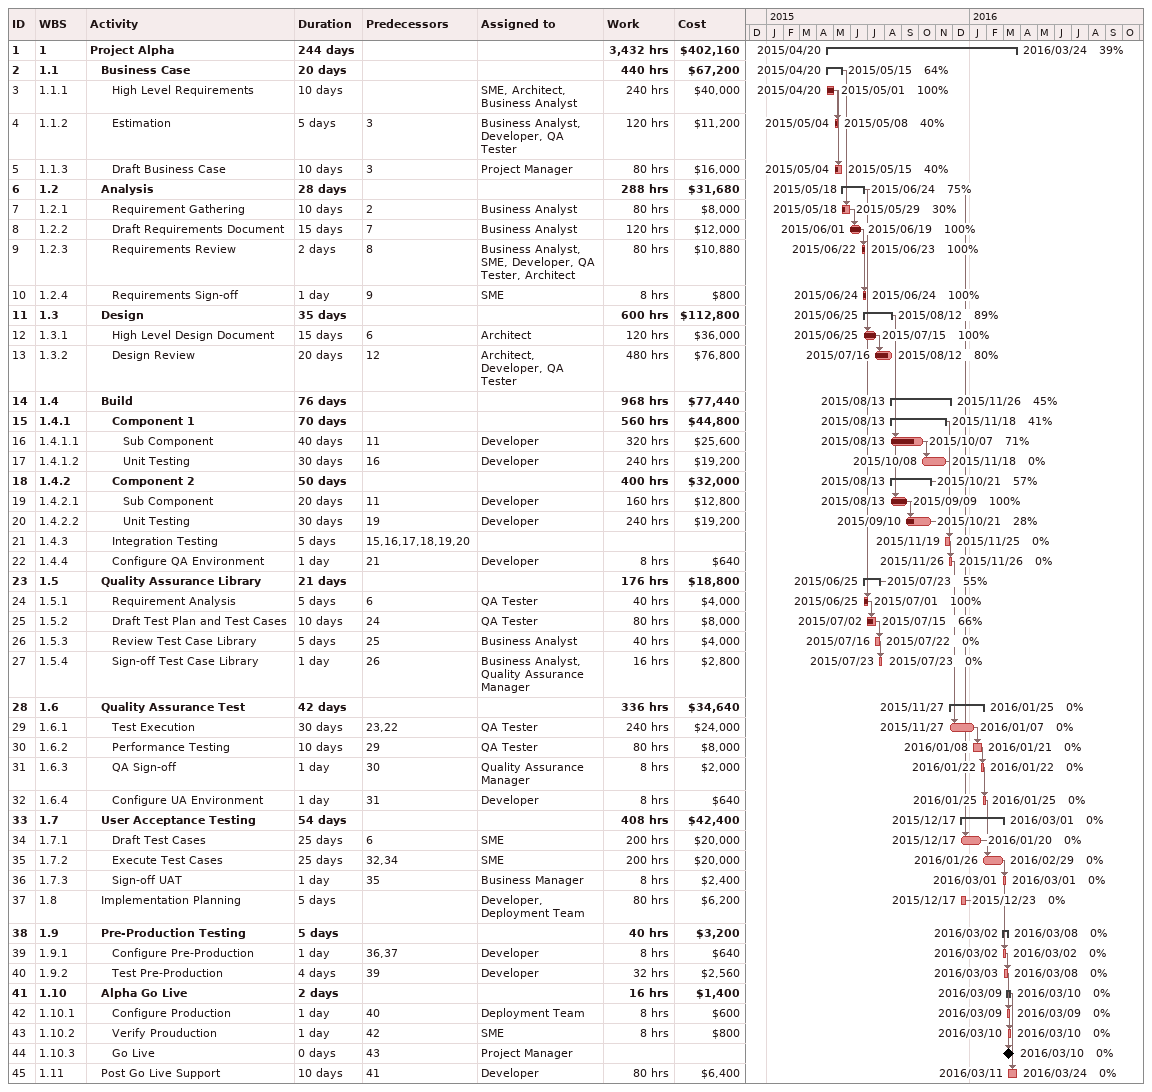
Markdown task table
| ID | WBS | Task | Duration | Start | Finish | Predecessors | Resources | % complete | Work (h) | Cost ($) |
|---|---|---|---|---|---|---|---|---|---|---|
| 1 | 1 | **Project Alpha** | 244d | 2015-04-20 | 2016-03-24 |  |  | 39 | 3432 | 402160 |
| 2 | 1.1 | **Business Case** | 20d | 2015-04-20 | 2015-05-15 |  |  | 64 | 440 | 67200 |
| 3 | 1.1.1 | High Level Requirements | 10d | 2015-04-20 | 2015-05-01 |  | SME, Architect, Business Analyst | 100 | 240 | 40000 |
| 4 | 1.1.2 | Estimation | 5d | 2015-05-04 | 2015-05-08 | 3 | Business Analyst, Developer, QA Tester | 40 | 120 | 11200 |
| 5 | 1.1.3 | Draft Business Case | 10d | 2015-05-04 | 2015-05-15 | 3 | Project Manager | 40 | 80 | 16000 |
| 6 | 1.2 | **Analysis** | 28d | 2015-05-18 | 2015-06-24 |  |  | 75 | 288 | 31680 |
| 7 | 1.2.1 | Requirement Gathering | 10d | 2015-05-18 | 2015-05-29 | 2 | Business Analyst | 30 | 80 | 8000 |
| 8 | 1.2.2 | Draft Requirements Document | 15d | 2015-06-01 | 2015-06-19 | 7 | Business Analyst | 100 | 120 | 12000 |
| 9 | 1.2.3 | Requirements Review | 2d | 2015-06-22 | 2015-06-23 | 8 | Business Analyst, SME, Developer, QA Tester, Architect | 100 | 80 | 10880 |
| 10 | 1.2.4 | Requirements Sign-off | 1d | 2015-06-24 | 2015-06-24 | 9 | SME | 100 | 8 | 800 |
| 11 | 1.3 | **Design** | 35d | 2015-06-25 | 2015-08-12 |  |  | 89 | 600 | 112800 |
| 12 | 1.3.1 | High Level Design Document | 15d | 2015-06-25 | 2015-07-15 | 6 | Architect | 100 | 120 | 36000 |
| 13 | 1.3.2 | Design Review | 20d | 2015-07-16 | 2015-08-12 | 12 | Architect, Developer, QA Tester | 80 | 480 | 76800 |
| 14 | 1.4 | **Build** | 76d | 2015-08-13 | 2015-11-26 |  |  | 45 | 968 | 77440 |
| 15 | 1.4.1 | **Component 1** | 70d | 2015-08-13 | 2015-11-18 |  |  | 41 | 560 | 44800 |
| 16 | 1.4.1.1 | Sub Component | 40d | 2015-08-13 | 2015-10-07 | 11 | Developer | 71 | 320 | 25600 |
| 17 | 1.4.1.2 | Unit Testing | 30d | 2015-10-08 | 2015-11-18 | 16 | Developer | 0 | 240 | 19200 |
| 18 | 1.4.2 | **Component 2** | 50d | 2015-08-13 | 2015-10-21 |  |  | 57 | 400 | 32000 |
| 19 | 1.4.2.1 | Sub Component | 20d | 2015-08-13 | 2015-09-09 | 11 | Developer | 100 | 160 | 12800 |
| 20 | 1.4.2.2 | Unit Testing | 30d | 2015-09-10 | 2015-10-21 | 19 | Developer | 28 | 240 | 19200 |
| 21 | 1.4.3 | Integration Testing | 5d | 2015-11-19 | 2015-11-25 | 15, 16, 17, 18, 19, 20 |  | 0 |  |  |
| 22 | 1.4.4 | Configure QA Environment | 1d | 2015-11-26 | 2015-11-26 | 21 | Developer | 0 | 8 | 640 |
| 23 | 1.5 | **Quality Assurance Library** | 21d | 2015-06-25 | 2015-07-23 |  |  | 55 | 176 | 18800 |
| 24 | 1.5.1 | Requirement Analysis | 5d | 2015-06-25 | 2015-07-01 | 6 | QA Tester | 100 | 40 | 4000 |
| 25 | 1.5.2 | Draft Test Plan and Test Cases | 10d | 2015-07-02 | 2015-07-15 | 24 | QA Tester | 66 | 80 | 8000 |
| 26 | 1.5.3 | Review Test Case Library | 5d | 2015-07-16 | 2015-07-22 | 25 | Business Analyst | 0 | 40 | 4000 |
| 27 | 1.5.4 | Sign-off Test Case Library | 1d | 2015-07-23 | 2015-07-23 | 26 | Business Analyst, Quality Assurance Manager | 0 | 16 | 2800 |
| 28 | 1.6 | **Quality Assurance Test** | 42d | 2015-11-27 | 2016-01-25 |  |  | 0 | 336 | 34640 |
| 29 | 1.6.1 | Test Execution | 30d | 2015-11-27 | 2016-01-07 | 23, 22 | QA Tester | 0 | 240 | 24000 |
| 30 | 1.6.2 | Performance Testing | 10d | 2016-01-08 | 2016-01-21 | 29 | QA Tester | 0 | 80 | 8000 |
| 31 | 1.6.3 | QA Sign-off | 1d | 2016-01-22 | 2016-01-22 | 30 | Quality Assurance Manager | 0 | 8 | 2000 |
| 32 | 1.6.4 | Configure UA Environment | 1d | 2016-01-25 | 2016-01-25 | 31 | Developer | 0 | 8 | 640 |
| 33 | 1.7 | **User Acceptance Testing** | 54d | 2015-12-17 | 2016-03-01 |  |  | 0 | 408 | 42400 |
| 34 | 1.7.1 | Draft Test Cases | 25d | 2015-12-17 | 2016-01-20 | 6 | SME | 0 | 200 | 20000 |
| 35 | 1.7.2 | Execute Test Cases | 25d | 2016-01-26 | 2016-02-29 | 32, 34 | SME | 0 | 200 | 20000 |
| 36 | 1.7.3 | Sign-off UAT | 1d | 2016-03-01 | 2016-03-01 | 35 | Business Manager | 0 | 8 | 2400 |
| 37 | 1.8 | Implementation Planning | 5d | 2015-12-17 | 2015-12-23 |  | Developer, Deployment Team | 0 | 80 | 6200 |
| 38 | 1.9 | **Pre-Production Testing** | 5d | 2016-03-02 | 2016-03-08 |  |  | 0 | 40 | 3200 |
| 39 | 1.9.1 | Configure Pre-Production | 1d | 2016-03-02 | 2016-03-02 | 36, 37 | Developer | 0 | 8 | 640 |
| 40 | 1.9.2 | Test Pre-Production | 4d | 2016-03-03 | 2016-03-08 | 39 | Developer | 0 | 32 | 2560 |
| 41 | 1.10 | **Alpha Go Live** | 2d | 2016-03-09 | 2016-03-10 |  |  | 0 | 16 | 1400 |
| 42 | 1.10.1 | Configure Production | 1d | 2016-03-09 | 2016-03-09 | 40 | Deployment Team | 0 | 8 | 600 |
| 43 | 1.10.2 | Verify Prouduction | 1d | 2016-03-10 | 2016-03-10 | 42 | SME | 0 | 8 | 800 |
| 44 | 1.10.3 | Go Live | 0d | 2016-03-10 | 2016-03-10 | 43 | Project Manager | 0 |  |  |
| 45 | 1.11 | Post Go Live Support | 10d | 2016-03-11 | 2016-03-24 | 41 | Developer | 0 | 80 | 6400 |
